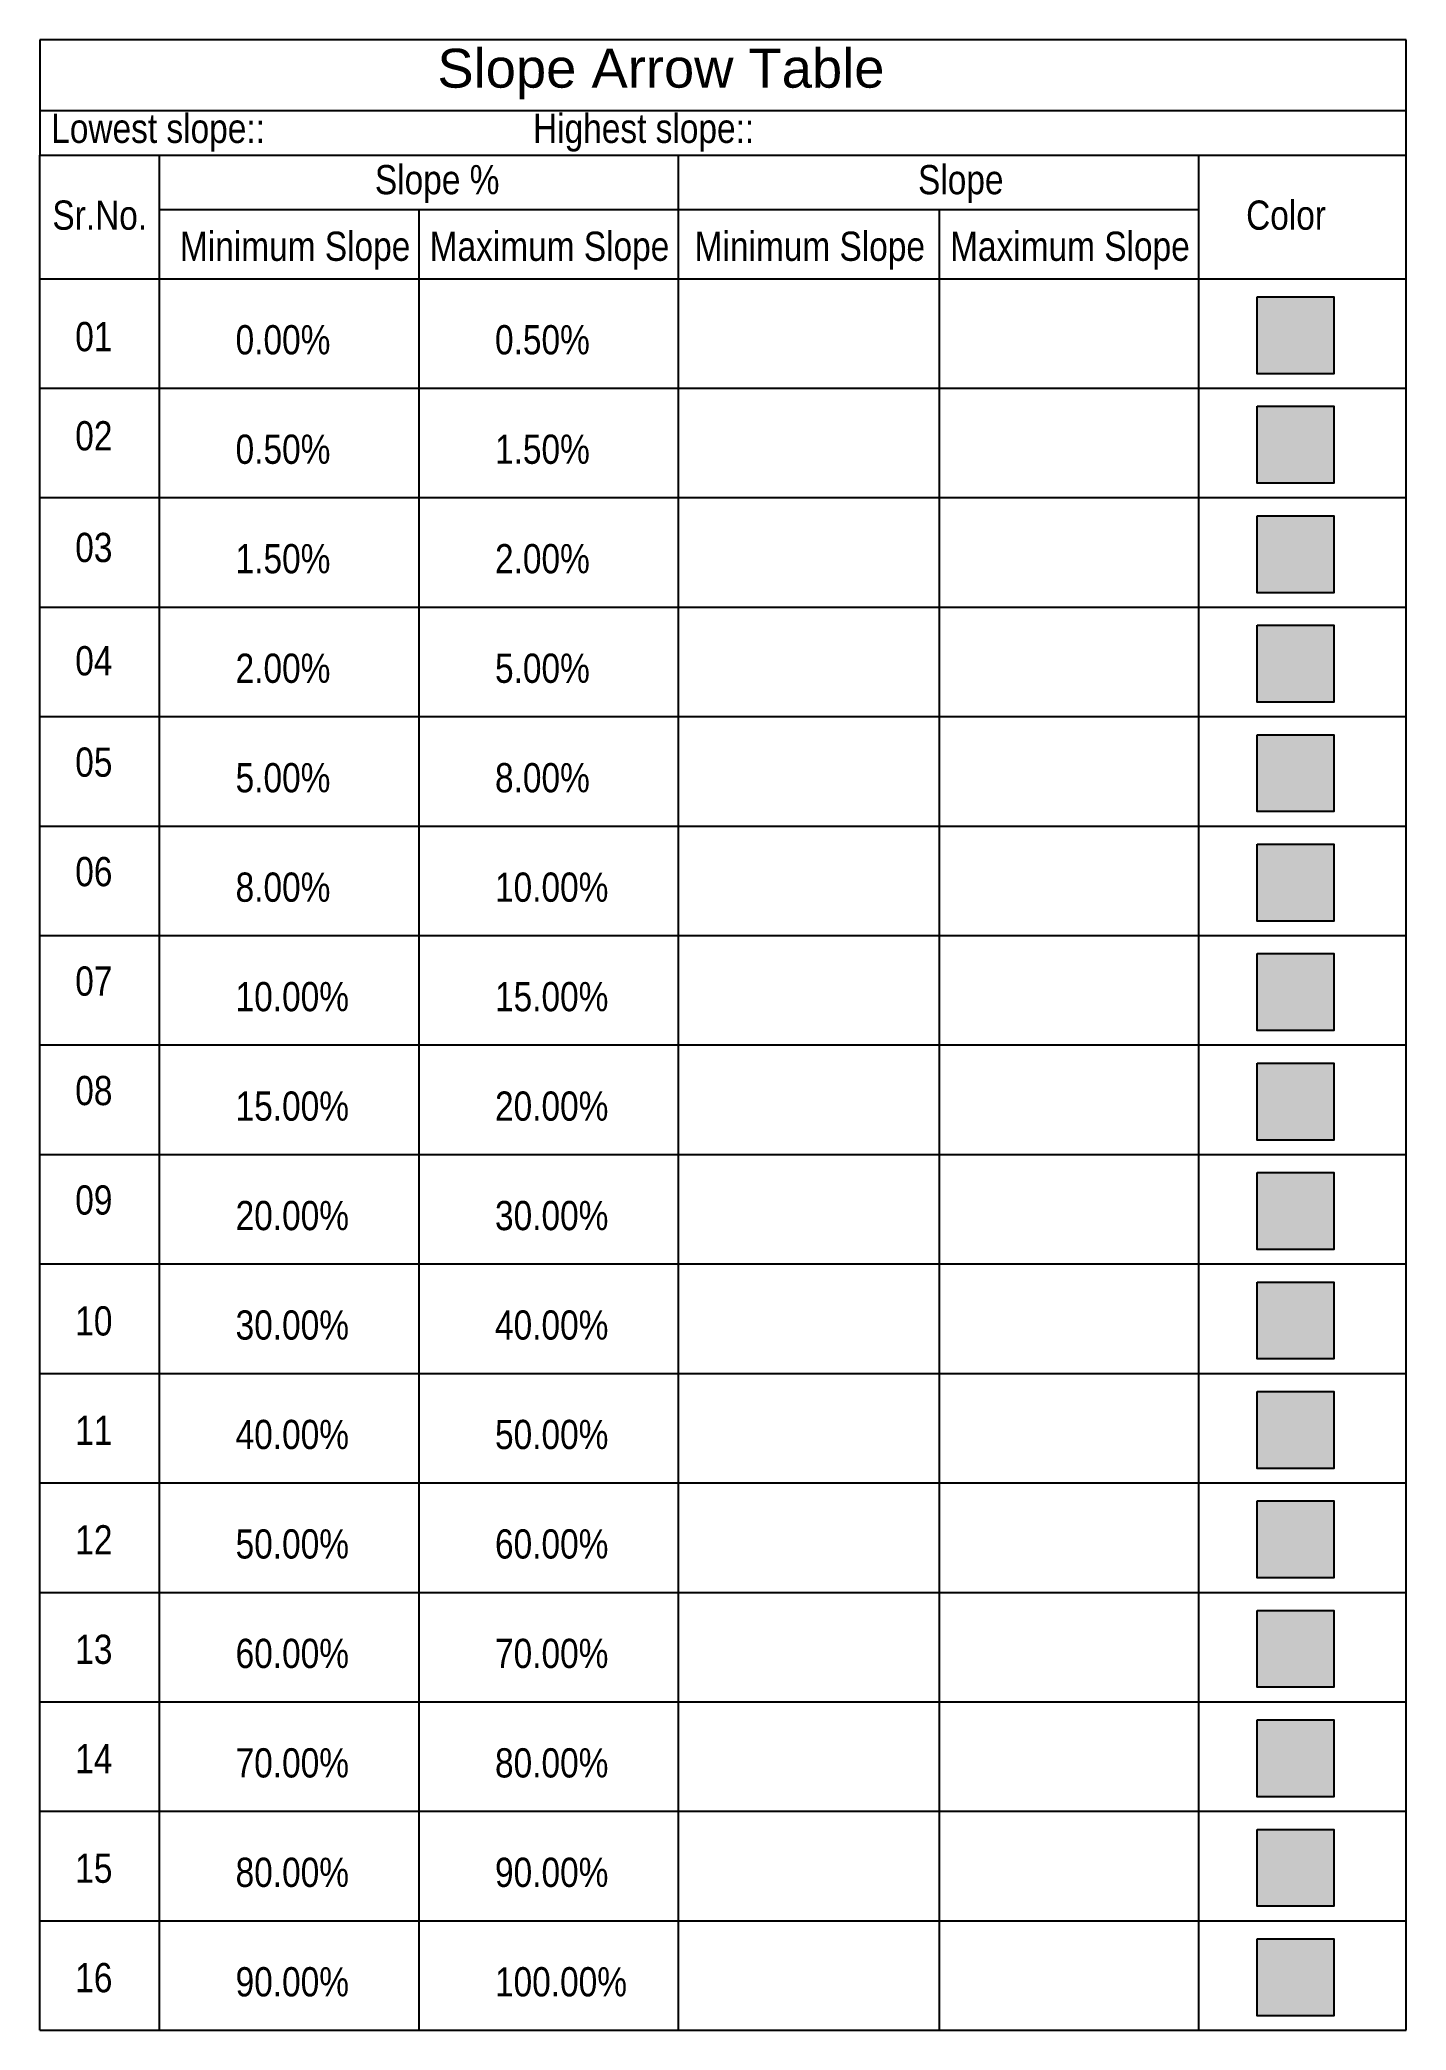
# Model space of a CAD drawing. Header units: millimetres. Extents: x 0 to 142, y -207 to 0.
import ezdxf

# ---------------------------------------------------------------- set-up
doc = ezdxf.new("R2010")
doc.units = ezdxf.units.MM
doc.header["$LTSCALE"] = 0.5
for name, color, linetype in [('des', 7, 'Continuous'), ('ESElevation', 8, 'Continuous'), ('GRID LINE', 9, 'Continuous'), ('Legend', 8, 'Continuous'), ('Pile Cordinates', 7, 'Continuous'), ('Sheet', 7, 'Continuous'), ('TITLE', 7, 'Continuous')]:
    doc.layers.add(name, color=color, linetype=linetype)
doc.styles.add('a', font='ARIALN.TTF', dxfattribs={"height": 3})
doc.styles.add('N', font='', dxfattribs={"height": 2.5})
doc.styles.get('N').set_extended_font_data('Arial Black')

msp = doc.modelspace()

# ---------------------------------------------------------------- hatches: boundary and pattern name
at = {"layer": 'Pile Cordinates'}
h = msp.add_hatch(color=255, dxfattribs=at)
h.dxf.hatch_style = 1
h.paths.add_polyline_path([(126.7, -26.74), (134.7, -26.74), (134.7, -34.74), (126.7, -34.74)])
h = msp.add_hatch(color=41, dxfattribs=at)
h.dxf.hatch_style = 1
h.paths.add_polyline_path([(126.7, -38.13), (134.7, -38.13), (134.7, -46.13), (126.7, -46.13)])
h = msp.add_hatch(color=210, dxfattribs=at)
h.dxf.hatch_style = 1
h.paths.add_polyline_path([(126.7, -49.53), (134.7, -49.53), (134.7, -57.53), (126.7, -57.53)])
h = msp.add_hatch(color=110, dxfattribs=at)
h.dxf.hatch_style = 1
h.paths.add_polyline_path([(126.7, -60.92), (134.7, -60.92), (134.7, -68.92), (126.7, -68.92)])
h = msp.add_hatch(color=80, dxfattribs=at)
h.dxf.hatch_style = 1
h.paths.add_polyline_path([(126.7, -72.31), (134.7, -72.31), (134.7, -80.31), (126.7, -80.31)])
h = msp.add_hatch(color=74, dxfattribs=at)
h.dxf.hatch_style = 1
h.paths.add_polyline_path([(126.7, -83.7), (134.7, -83.7), (134.7, -91.7), (126.7, -91.7)])
h = msp.add_hatch(color=86, dxfattribs=at)
h.dxf.hatch_style = 1
h.paths.add_polyline_path([(126.7, -95.09), (134.7, -95.09), (134.7, -103.09), (126.7, -103.09)])
h = msp.add_hatch(color=140, dxfattribs=at)
h.dxf.hatch_style = 1
h.paths.add_polyline_path([(126.7, -106.48), (134.7, -106.48), (134.7, -114.48), (126.7, -114.48)])
h = msp.add_hatch(color=150, dxfattribs=at)
h.dxf.hatch_style = 1
h.paths.add_polyline_path([(126.7, -117.87), (134.7, -117.87), (134.7, -125.87), (126.7, -125.87)])
h = msp.add_hatch(color=160, dxfattribs=at)
h.dxf.hatch_style = 1
h.paths.add_polyline_path([(126.7, -129.26), (134.7, -129.26), (134.7, -137.26), (126.7, -137.26)])
h = msp.add_hatch(color=170, dxfattribs=at)
h.dxf.hatch_style = 1
h.paths.add_polyline_path([(126.7, -140.65), (134.7, -140.65), (134.7, -148.65), (126.7, -148.65)])
h = msp.add_hatch(color=50, dxfattribs=at)
h.dxf.hatch_style = 1
h.paths.add_polyline_path([(126.7, -152.04), (134.7, -152.04), (134.7, -160.04), (126.7, -160.04)])
h = msp.add_hatch(color=40, dxfattribs=at)
h.dxf.hatch_style = 1
h.paths.add_polyline_path([(126.7, -163.43), (134.7, -163.43), (134.7, -171.43), (126.7, -171.43)])
h = msp.add_hatch(color=30, dxfattribs=at)
h.dxf.hatch_style = 1
h.paths.add_polyline_path([(126.7, -174.82), (134.7, -174.82), (134.7, -182.82), (126.7, -182.82)])
h = msp.add_hatch(color=20, dxfattribs=at)
h.dxf.hatch_style = 1
h.paths.add_polyline_path([(126.7, -186.21), (134.7, -186.21), (134.7, -194.21), (126.7, -194.21)])
h = msp.add_hatch(color=10, dxfattribs=at)
h.dxf.hatch_style = 1
h.paths.add_polyline_path([(126.7, -197.6), (134.7, -197.6), (134.7, -205.6), (126.7, -205.6)])

# ---------------------------------------------------------------- linework, layer by layer
at = {"layer": 'ESElevation', "linetype": 'Continuous'}
for p, q in [((142.22, 0), (0, 0)), ((0, 0), (0, -12.02)), ((142.22, -12.02), (142.22, 0)), ((0, -7.35), (142.22, -7.35)), ((0, -12.02), (142.22, -12.02))]:
    msp.add_line(p, q, dxfattribs=at)
at = {"layer": 'GRID LINE', "color": 8}
msp.add_lwpolyline([(0, -12.02), (142.22, -12.02)], dxfattribs=at)
at = {"layer": 'Legend', "linetype": 'Continuous'}
for p, q in [((0, -207.11), (0, -12.02)), ((12.47, -207.11), (12.47, -12.02)), ((66.49, -207.11), (66.49, -12.02)), ((120.65, -207.11), (120.65, -12.02)), ((142.22, -207.11), (142.22, -12.02)), ((12.47, -17.67), (120.65, -17.67)), ((39.48, -207.11), (39.48, -17.67)), ((93.64, -207.11), (93.64, -17.67)), ((0, -24.86), (142.22, -24.86)), ((0, -36.25), (142.22, -36.25)), ((0, -47.64), (142.22, -47.64)), ((0, -59.03), (142.22, -59.03)), ((0, -70.42), (142.22, -70.42)), ((0, -81.81), (142.22, -81.81)), ((0, -93.2), (142.22, -93.2)), ((0, -104.59), (142.22, -104.59)), ((0, -115.98), (142.22, -115.98)), ((0, -127.37), (142.22, -127.37)), ((0, -138.76), (142.22, -138.76)), ((0, -150.16), (142.22, -150.16)), ((0, -161.55), (142.22, -161.55)), ((0, -172.94), (142.22, -172.94)), ((0, -184.33), (142.22, -184.33)), ((0, -195.72), (142.22, -195.72)), ((0, -207.11), (142.22, -207.11)), ((0, -207.11), (142.22, -207.11))]:
    msp.add_line(p, q, dxfattribs=at)
at = {"layer": 'Pile Cordinates', "color": 255}
msp.add_lwpolyline([(126.7, -26.74), (134.7, -26.74), (134.7, -34.74), (126.7, -34.74)], close=True, dxfattribs=at)
at = {"layer": 'Pile Cordinates', "color": 41}
msp.add_lwpolyline([(126.7, -38.13), (134.7, -38.13), (134.7, -46.13), (126.7, -46.13)], close=True, dxfattribs=at)
at = {"layer": 'Pile Cordinates', "color": 210}
msp.add_lwpolyline([(126.7, -49.53), (134.7, -49.53), (134.7, -57.53), (126.7, -57.53)], close=True, dxfattribs=at)
at = {"layer": 'Pile Cordinates', "color": 110}
msp.add_lwpolyline([(126.7, -60.92), (134.7, -60.92), (134.7, -68.92), (126.7, -68.92)], close=True, dxfattribs=at)
at = {"layer": 'Pile Cordinates', "color": 80}
msp.add_lwpolyline([(126.7, -72.31), (134.7, -72.31), (134.7, -80.31), (126.7, -80.31)], close=True, dxfattribs=at)
at = {"layer": 'Pile Cordinates', "color": 74}
msp.add_lwpolyline([(126.7, -83.7), (134.7, -83.7), (134.7, -91.7), (126.7, -91.7)], close=True, dxfattribs=at)
at = {"layer": 'Pile Cordinates', "color": 86}
msp.add_lwpolyline([(126.7, -95.09), (134.7, -95.09), (134.7, -103.09), (126.7, -103.09)], close=True, dxfattribs=at)
at = {"layer": 'Pile Cordinates', "color": 140}
msp.add_lwpolyline([(126.7, -106.48), (134.7, -106.48), (134.7, -114.48), (126.7, -114.48)], close=True, dxfattribs=at)
at = {"layer": 'Pile Cordinates', "color": 150}
msp.add_lwpolyline([(126.7, -117.87), (134.7, -117.87), (134.7, -125.87), (126.7, -125.87)], close=True, dxfattribs=at)
at = {"layer": 'Pile Cordinates', "color": 160}
msp.add_lwpolyline([(126.7, -129.26), (134.7, -129.26), (134.7, -137.26), (126.7, -137.26)], close=True, dxfattribs=at)
at = {"layer": 'Pile Cordinates', "color": 170}
msp.add_lwpolyline([(126.7, -140.65), (134.7, -140.65), (134.7, -148.65), (126.7, -148.65)], close=True, dxfattribs=at)
at = {"layer": 'Pile Cordinates', "color": 50}
msp.add_lwpolyline([(126.7, -152.04), (134.7, -152.04), (134.7, -160.04), (126.7, -160.04)], close=True, dxfattribs=at)
at = {"layer": 'Pile Cordinates', "color": 40}
msp.add_lwpolyline([(126.7, -163.43), (134.7, -163.43), (134.7, -171.43), (126.7, -171.43)], close=True, dxfattribs=at)
at = {"layer": 'Pile Cordinates', "color": 30}
msp.add_lwpolyline([(126.7, -174.82), (134.7, -174.82), (134.7, -182.82), (126.7, -182.82)], close=True, dxfattribs=at)
at = {"layer": 'Pile Cordinates', "color": 20}
msp.add_lwpolyline([(126.7, -186.21), (134.7, -186.21), (134.7, -194.21), (126.7, -194.21)], close=True, dxfattribs=at)
at = {"layer": 'Pile Cordinates', "color": 10}
msp.add_lwpolyline([(126.7, -197.6), (134.7, -197.6), (134.7, -205.6), (126.7, -205.6)], close=True, dxfattribs=at)

# ---------------------------------------------------------------- texts
at = {"layer": 'des', "color": 1, "linetype": 'Continuous', "style": 'a'}
for s, p in [('Lowest slope::', (1.19, -10.73)), ('Highest slope::', (51.34, -10.73))]:
    msp.add_text(s, height=3.0375, dxfattribs=at).set_placement(p)
at = {"layer": 'Sheet', "color": 1, "linetype": 'Continuous', "style": 'a'}
for s, height, p in [('Slope %%%', 3.038, (34.88, -16.07)), ('Slope', 3.038, (91.41, -16.07)), ('Color', 3.038, (125.56, -19.76)), ('Sr.No.', 3.038, (1.31, -19.76)), ('Minimum Slope', 3.0375, (14.59, -23)), ('Maximum Slope', 3.0375, (40.58, -23)), ('Minimum Slope', 3.0375, (68.16, -23)), ('Maximum Slope', 3.0375, (94.75, -23))]:
    msp.add_text(s, height=height, dxfattribs=at).set_placement(p)
at = {"layer": 'Sheet', "linetype": 'Continuous', "style": 'a'}
for s, p in [('01', (3.69, -32.4)), ('0.00%%%', (20.38, -32.73)), ('0.50%%%', (47.38, -32.73)), ('02', (3.69, -42.72)), ('0.50%%%', (20.38, -44.12)), ('1.50%%%', (47.38, -44.12)), ('03', (3.69, -54.34)), ('1.50%%%', (20.38, -55.51)), ('2.00%%%', (47.38, -55.51)), ('04', (3.69, -66.13)), ('2.00%%%', (20.38, -66.91)), ('5.00%%%', (47.38, -66.91)), ('05', (3.69, -76.68)), ('5.00%%%', (20.38, -78.3)), ('8.00%%%', (47.38, -78.3)), ('06', (3.69, -88.07)), ('8.00%%%', (20.38, -89.69)), ('10.00%%%', (47.38, -89.69)), ('07', (3.69, -99.46)), ('10.00%%%', (20.38, -101.08)), ('15.00%%%', (47.38, -101.08)), ('08', (3.69, -110.85)), ('15.00%%%', (20.38, -112.47)), ('20.00%%%', (47.38, -112.47)), ('09', (3.69, -122.24)), ('20.00%%%', (20.38, -123.86)), ('30.00%%%', (47.38, -123.86)), ('10', (3.69, -134.82)), ('30.00%%%', (20.38, -135.25)), ('40.00%%%', (47.38, -135.25)), ('11', (3.69, -146.21)), ('40.00%%%', (20.38, -146.64)), ('50.00%%%', (47.38, -146.64)), ('12', (3.69, -157.6)), ('50.00%%%', (20.38, -158.03)), ('60.00%%%', (47.38, -158.03)), ('13', (3.69, -168.99)), ('60.00%%%', (20.38, -169.42)), ('70.00%%%', (47.38, -169.42)), ('14', (3.69, -180.38)), ('70.00%%%', (20.38, -180.81)), ('80.00%%%', (47.38, -180.81)), ('15', (3.69, -191.77)), ('80.00%%%', (20.38, -192.2)), ('90.00%%%', (47.38, -192.2)), ('16', (3.69, -203.16)), ('90.00%%%', (20.38, -203.59)), ('100.00%%%', (47.38, -203.59))]:
    msp.add_text(s, height=3.038, dxfattribs=at).set_placement(p)
at = {"layer": 'TITLE', "color": 8, "insert": (64.65, -0.93), "char_height": 4.05, "width": 57.1779, "attachment_point": 2, "style": 'N'}
msp.add_mtext('{\\fArial CE|b0|i0|c0|p34;Slope Arrow Table}', dxfattribs=at)

doc.saveas('drawing.dxf')
